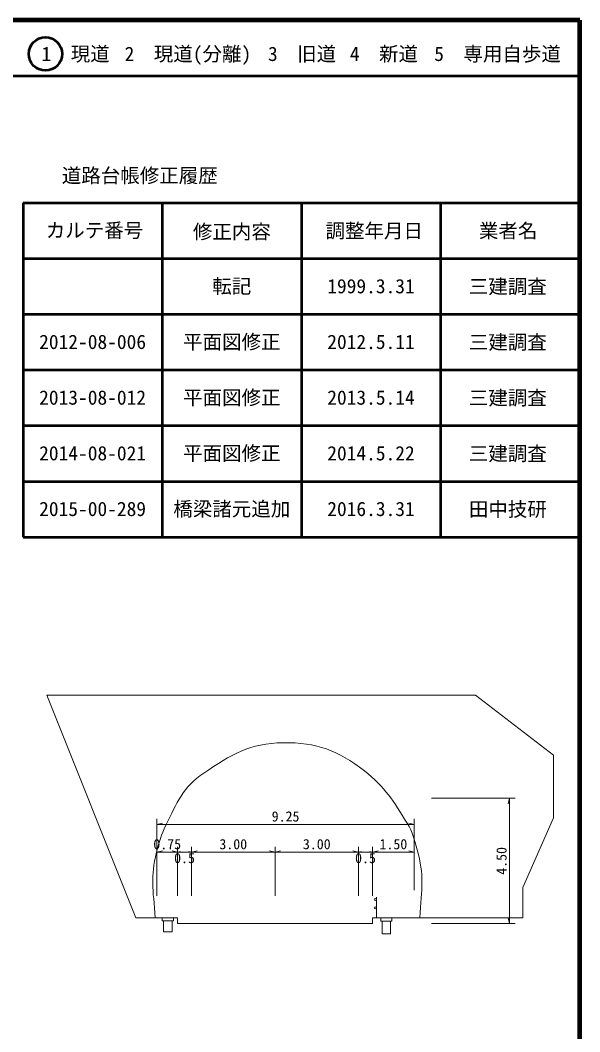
# Model space of a CAD drawing. Units: millimetres on the paper, enlarged 1000 times, with parts at other scales. Extents: x 40000 to 680000, y 20000 to 380000.
# Drawn here: x 579500 to 680000, y 198357 to 380000 of the extents above; entities that cross this region are included whole.
import ezdxf
from ezdxf.enums import TextEntityAlignment as Align

# ---------------------------------------------------------------- set-up
doc = ezdxf.new("R2010")
doc.units = ezdxf.units.MM
doc.header["$LTSCALE"] = 1000
for name, color, linetype, lineweight in [('M-BGD', 7, 'Continuous', 13), ('M-TTL', 2, 'Continuous', 140), ('M-TTL-FRAM', 2, 'Continuous', 50), ('M-TTL-LINE', 7, 'Continuous', 50)]:
    doc.layers.add(name, color=color, linetype=linetype, lineweight=lineweight)
doc.layers.add('M-TTL-TXT', color=7, linetype='Continuous')
doc.styles.add('ＭＳ ゴシック', font='')
doc.styles.get('ＭＳ ゴシック').set_extended_font_data('MS Gothic')

msp = doc.modelspace()

# ---------------------------------------------------------------- linework, layer by layer
at = {"layer": 'M-BGD'}
for p, q in [((584263, 258790), (661263, 258790)), ((584263, 258790), (600263, 218790)), ((661263, 258790), (675263, 248038)), ((675263, 236788), (675263, 248038)), ((653351, 240294), (668407, 240294)), ((667407, 240294), (667157, 239294)), ((667407, 240294), (667407, 217790)), ((604035, 228788), (604035, 236567)), ((650279, 228788), (650279, 236567)), ((675263, 236788), (669763, 224288)), ((604035, 235567), (605035, 235817)), ((604035, 235567), (650279, 235567)), ((650279, 235567), (649279, 235817)), ((604035, 222790), (604035, 231586)), ((604035, 230586), (605035, 230836)), ((607763, 230586), (606763, 230836)), ((607763, 222790), (607763, 231586)), ((607763, 223790), (607763, 231586)), ((607763, 230586), (608263, 230711)), ((610263, 230586), (609763, 230711)), ((610263, 222790), (610263, 231586)), ((610263, 222790), (610263, 231586)), ((610263, 230586), (611263, 230836)), ((625263, 230586), (624263, 230836)), ((625263, 222790), (625263, 231586)), ((625263, 222790), (625263, 231586)), ((625263, 230586), (626263, 230836)), ((640263, 230586), (639263, 230836)), ((640263, 222790), (640263, 231586)), ((640263, 222790), (640263, 231586)), ((640263, 230586), (640763, 230711)), ((642763, 230586), (642263, 230711)), ((642763, 222790), (642763, 231586)), ((642764, 223790), (642766, 231586)), ((642766, 230586), (643766, 230836)), ((650280, 230585), (649280, 230835)), ((650279, 223788), (650281, 231585)), ((604035, 230586), (607763, 230586)), ((607763, 230586), (610263, 230586)), ((610263, 230586), (625263, 230586)), ((625263, 230586), (640263, 230586)), ((640263, 230586), (642763, 230586)), ((642766, 230586), (650280, 230585)), ((669763, 218788), (669763, 224288)), ((643513, 218790), (643513, 222540)), ((603763, 218790), (600263, 218790)), ((605013, 218790), (603763, 218790)), ((605013, 218790), (605013, 218290)), ((605013, 218790), (607013, 218790)), ((605013, 218290), (605263, 218290)), ((605263, 218290), (605263, 216290)), ((605263, 218290), (606763, 218290)), ((606763, 218290), (607013, 218290)), ((606763, 216290), (606763, 218290)), ((607013, 218790), (607763, 218790)), ((607013, 218290), (607013, 218790)), ((607763, 218790), (607763, 217790)), ((642763, 218790), (643513, 218790)), ((642763, 217790), (642763, 218790)), ((643513, 218790), (644263, 218790)), ((644263, 218790), (644263, 218190)), ((644263, 218790), (646263, 218790)), ((644263, 218190), (644513, 218190)), ((644478, 218190), (646013, 218190)), ((644513, 218190), (644513, 215940)), ((646013, 218190), (646263, 218190)), ((646013, 215940), (646013, 218190)), ((646263, 218790), (646263, 218190)), ((646263, 218788), (646763, 218788)), ((646763, 218788), (648763, 218788)), ((646763, 218788), (651263, 218788)), ((651263, 218788), (669763, 218788)), ((667407, 217790), (667157, 218790)), ((605263, 216290), (606763, 216290)), ((607763, 217790), (642763, 217790)), ((653351, 217790), (668407, 217790)), ((644513, 215940), (646013, 215940))]:
    msp.add_line(p, q, dxfattribs=at)
for centre in [(643263, 222102), (643263, 220602)]:
    msp.add_circle(centre, 175, dxfattribs=at)
msp.add_open_spline([(603763, 218790), (603358, 224024), (602850, 226121), (603999, 230582), (604502, 232531), (604763, 233658), (605660, 235460), (607669, 239494), (608722, 242256), (612449, 244790), (617391, 248149), (620762, 250190), (626738, 250259), (632764, 250328), (636566, 248908), (641311, 245193), (645041, 242271), (646547, 239863), (648998, 235808), (650032, 234097), (650238, 232935), (650795, 231015), (652127, 226425), (651604, 224206), (651263, 218788)], degree=3, knots=[0, 0, 0, 0, 1, 1, 1, 2, 2, 2, 3, 3, 3, 4, 4, 4, 5, 5, 5, 6, 6, 6, 7, 7, 7, 8, 8, 8, 8], dxfattribs=at)
at = {"layer": 'M-TTL'}
for p, q in [((680000, 380000), (40000, 380000)), ((680000, 20000), (680000, 380000))]:
    msp.add_line(p, q, dxfattribs=at)
at = {"layer": 'M-TTL-FRAM'}
for p, q in [((580000, 347197), (580000, 287197)), ((580000, 347197), (680000, 347197)), ((580000, 287197), (680000, 287197))]:
    msp.add_line(p, q, dxfattribs=at)
at = {"layer": 'M-TTL-LINE'}
for p, q in [((40000, 370000), (680000, 370000)), ((605000, 347197), (605000, 287197)), ((630000, 347197), (630000, 287197)), ((655000, 347197), (655000, 287197)), ((580000, 337197), (680000, 337197)), ((580000, 327197), (680000, 327197)), ((580000, 317197), (680000, 317197)), ((580000, 307197), (680000, 307197)), ((580000, 297197), (680000, 297197))]:
    msp.add_line(p, q, dxfattribs=at)
msp.add_circle((584031, 373958), 3000, dxfattribs=at)

# ---------------------------------------------------------------- texts
at = {"layer": 'M-BGD', "style": 'ＭＳ ゴシック'}
for s, p in [('9.25', (627157, 235567)), ('0.75', (605899, 230586)), ('3.00', (617763, 230586)), ('3.00', (632763, 230586)), ('0.5', (609013, 228086)), ('0.5', (641513, 228086))]:
    msp.add_text(s, height=1833, dxfattribs=at).set_placement(p, align=Align.BOTTOM_CENTER)
for s, rotation, p in [('1.50', 359.988, (646523, 230585)), ('4.50', 90, (667407, 229042))]:
    msp.add_text(s, height=1833, rotation=rotation, dxfattribs=at).set_placement(p, align=Align.BOTTOM_CENTER)
at = {"layer": 'M-TTL-TXT', "style": 'ＭＳ ゴシック'}
for s, p in [('1\u3000現道', (589448, 373958)), ('2\u3000現道(分離)', (609619, 373958)), ('3\u3000旧道', (630121, 373958)), ('4\u3000新道', (644824, 373958)), ('5\u3000専用自歩道', (665228, 373958)), ('道路台帳修正履歴', (600968, 352113)), ('カルテ番号', (592839, 342277)), ('修正内容', (617509, 342023)), ('調整年月日', (643089, 342197)), ('業者名', (667134, 342197)), ('転記', (617500, 332245)), ('1999.3.31', (642500, 332245)), ('三建調査', (667077, 332189)), ('2012-08-006', (592500, 322245)), ('平面図修正', (617500, 322245)), ('2012.5.11', (642500, 322245)), ('三建調査', (667077, 322189)), ('2013-08-012', (592500, 312245)), ('平面図修正', (617500, 312245)), ('2013.5.14', (642500, 312245)), ('三建調査', (667077, 312189)), ('2014-08-021', (592500, 302245)), ('平面図修正', (617500, 302245)), ('2014.5.22', (642500, 302245)), ('三建調査', (667077, 302189)), ('2015-00-289', (592500, 292245)), ('橋梁諸元追加', (617500, 292245)), ('2016.3.31', (642500, 292245)), ('田中技研', (667077, 292189))]:
    msp.add_text(s, height=2566, dxfattribs=at).set_placement(p, align=Align.MIDDLE_CENTER)

doc.saveas('drawing.dxf')
